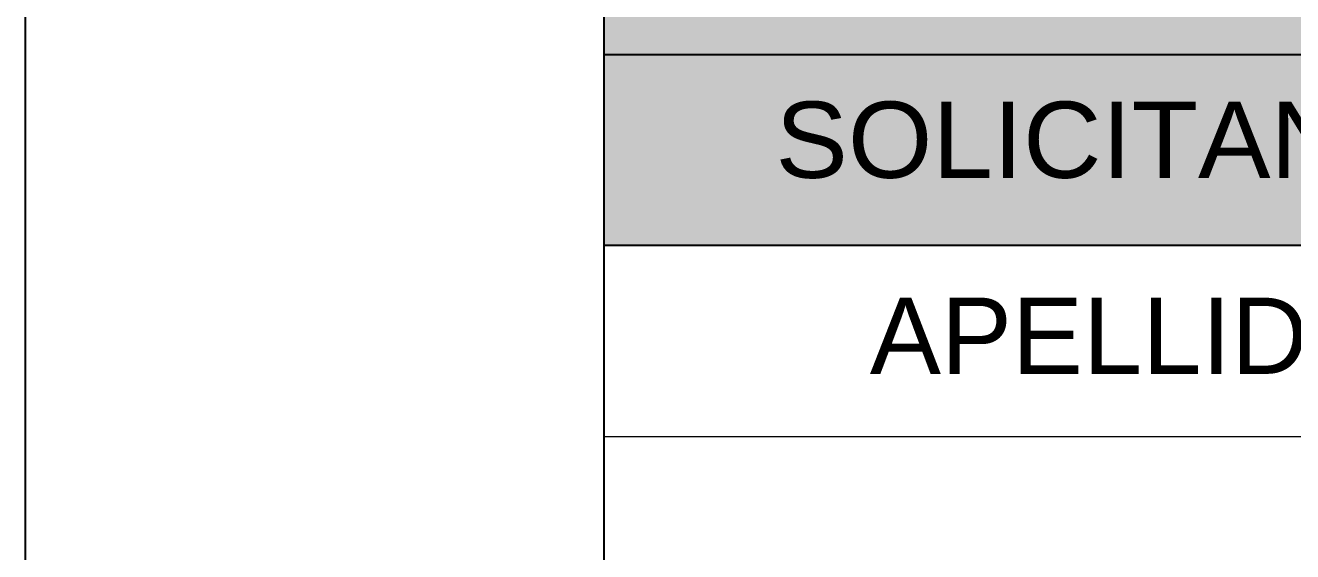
# Model space of a CAD drawing. Header units: inches. Extents: x 13.1 to 77.9, y 9.9 to 37.9.
# Drawn here: x 13.065 to 15.457, y 34.935 to 35.929 of the extents above; entities that cross this region are included whole.
import ezdxf

# ---------------------------------------------------------------- set-up
doc = ezdxf.new("R2010")
doc.units = ezdxf.units.IN
doc.header["$MEASUREMENT"] = 0
for name, color, linetype, lineweight in [('F_H', 253, 'Continuous', 13), ('F_NUEVA', 43, 'Continuous', 25), ('F_TEXT', 250, 'Continuous', 13), ('F_TEXTONUEVO', 250, 'Continuous', 13)]:
    doc.layers.add(name, color=color, linetype=linetype, lineweight=lineweight)
doc.layers.add('F_Layer01', color=7, linetype='Continuous')
doc.styles.add('ARIAL', font='arial.ttf', dxfattribs={"height": 0.2})

msp = doc.modelspace()

# ---------------------------------------------------------------- hatches: boundary and pattern name
at = {"layer": 'F_H'}
msp.add_hatch(color=256, dxfattribs=at).paths.add_polyline_path([(29.5571, 35.5131), (29.5571, 35.874), (14.1571, 35.874), (14.1571, 35.5131)])
at = {"layer": 'F_Layer01', "true_color": 0x6eb1b7}
h = msp.add_hatch(color=143, dxfattribs=at)
h.dxf.hatch_style = 2
h.paths.add_polyline_path([(26.5327, 35.874), (14.1571, 35.874), (14.1571, 37.3134), (26.5327, 37.3134)])

# ---------------------------------------------------------------- linework, layer by layer
at = {"layer": 'Defpoints', "color": 2}
msp.add_lwpolyline([(34.6651, 37.8515), (34.6651, 9.8515), (13.0651, 9.8515), (13.0651, 37.8515)], close=True, dxfattribs=at)
at = {"layer": 'F_Layer01', "lineweight": 0}
msp.add_lwpolyline([(26.5327, 35.874), (14.1571, 35.874), (14.1571, 37.3134), (26.5327, 37.3134), (26.5327, 35.874)], dxfattribs=at)
at = {"layer": 'F_NUEVA', "color": 7}
for p, q in [((14.1571, 37.3134), (14.1571, 10.3134)), ((14.1571, 35.874), (29.5571, 35.874)), ((29.5571, 35.5131), (14.1571, 35.5131))]:
    msp.add_line(p, q, dxfattribs=at)
at = {"layer": 'F_TEXTONUEVO', "color": 7}
msp.add_line((34.1571, 35.1522), (14.1571, 35.1522), dxfattribs=at)

# ---------------------------------------------------------------- texts
at = {"layer": 'F_TEXT', "color": 7, "style": 'ARIAL', "width": 1.02}
msp.add_text('SOLICITANTE (S) (PROPIETARIO / APODERADO)', height=0.143932, dxfattribs=at).set_placement((14.4807, 35.6408))
at = {"layer": 'F_TEXT', "color": 7, "style": 'ARIAL'}
msp.add_text('APELLIDO PATERNO', height=0.143932, dxfattribs=at).set_placement((14.659, 35.2708))

doc.saveas('drawing.dxf')
